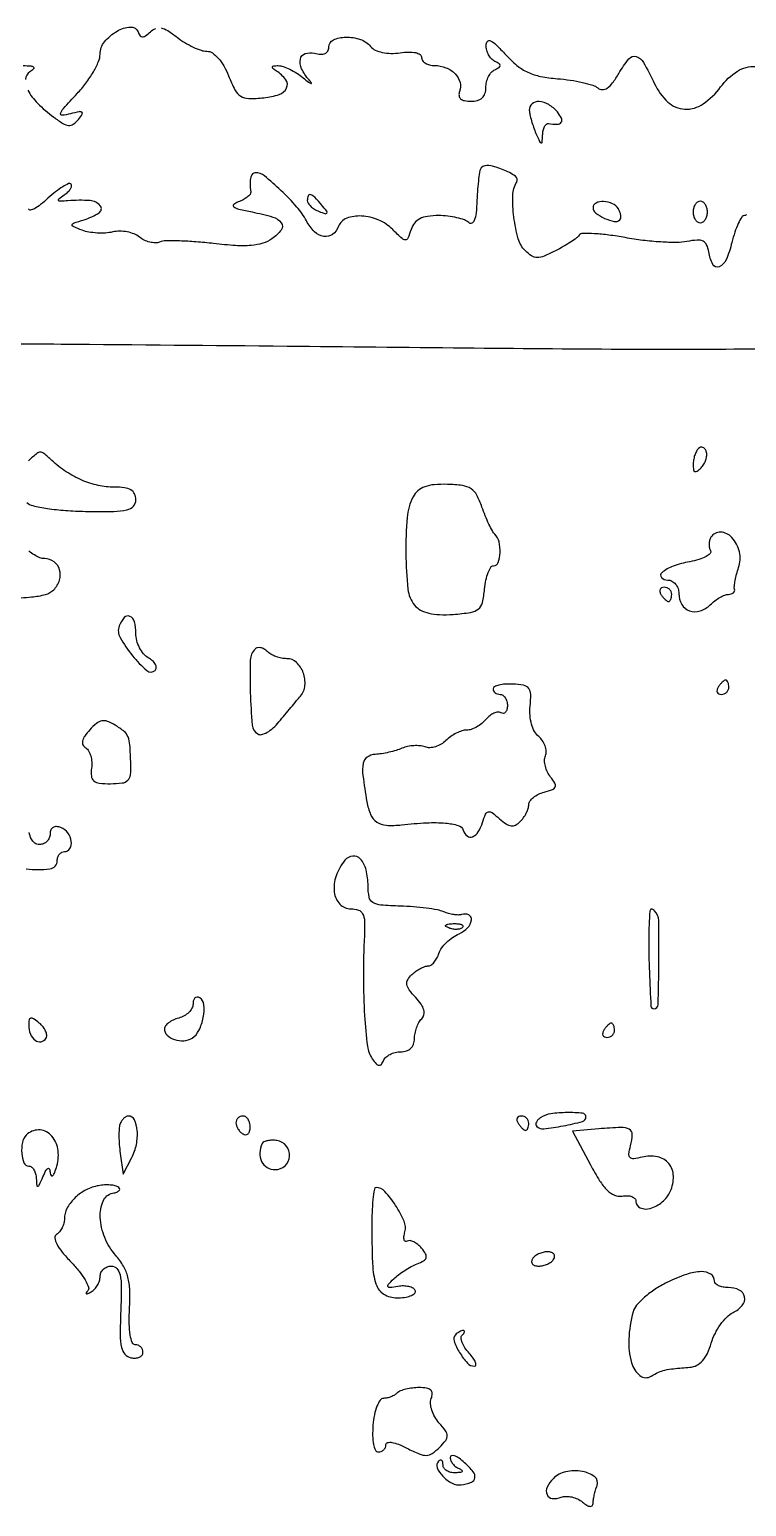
# Model space of a CAD drawing. Extents: x 0 to 5034, y 0 to 2560.
# Drawn here: x 2512.1 to 2612.5, y 971.4 to 1178 of the extents above; entities that cross this region are included whole.
import ezdxf

# ---------------------------------------------------------------- set-up
doc = ezdxf.new("R2010")
doc.units = 0

msp = doc.modelspace()

# ---------------------------------------------------------------- linework, layer by layer
for points in [[(2579, 1191.492596, -0.000156), (2543.375433, 1191.711053, -0.000113), (2503.66875, 1191.97593, -0.000114), (2465.940545, 1192.244748, -0.000249)], [(2483.599676, 1134.293386, -0.000181), (2516.534375, 1134.025937, -0.000183), (2548.192927, 1133.745827, -0.000374), (2573, 1133.498701, 0.001405), (2594.891254, 1133.325764, 0.003041), (2611.725898, 1133.342475, 0.000788), (2625.560332, 1133.462143, 0.145382), (2626.916526, 1133.880127, -0.088359), (2627.614527, 1134.1847, -0.048995), (2628.537831, 1134.312246, -0.046676), (2629.532295, 1134.258568, -0.054081), (2630.449362, 1134.019252, 0.086101), (2632.178123, 1133.684012, 0.000293), (2653.671861, 1133.271755, 0.001591), (2678.02499, 1132.896399, 0.000995), (2706.532836, 1132.604473, -0.000126), (2796.285172, 1131.84149, -0.000379), (2857.508991, 1131.259153, -0.000508), (2900.667789, 1130.772076, -0.002049), (2927, 1130.340205, 0.000412)], [(2511.874617, 1169.564003, 0.076405), (2513.232714, 1167.72918, 0.034897), (2515.496569, 1165.77809, 0.021318), (2516.792514, 1164.893511, 0.115924), (2517.592496, 1164.623525, 0.178016), (2518.248684, 1164.796451, 0.067115), (2518.958019, 1165.449416, 0.025782), (2519.503137, 1166.179778, 0.404306), (2519.45269, 1166.458899, 0.211318), (2519.069652, 1166.539362, 0.011581), (2517.845813, 1166.249428, -0.036695), (2516.673944, 1166.033251, -0.546343), (2516.457173, 1166.301423, -0.104238), (2516.855316, 1166.984088, -0.004308), (2518.784035, 1169.078103, 0.027502), (2520.01166, 1170.541649, 0.028854), (2521.050133, 1172.108604, 0.030107), (2521.780951, 1173.556677, 0.101591), (2521.995373, 1174.589485, -0.173185), (2522.612654, 1176.306165, -0.088543), (2524.377376, 1177.810824, -0.115178), (2526.242099, 1178.387752, -0.333831), (2527.308858, 1177.698425, 0.069175), (2527.590627, 1177.171228, 0.240545), (2527.92475, 1177.001627, 0.160217), (2528.363355, 1177.147046, 0.029331), (2529.027569, 1177.702569, -0.094091), (2529.785084, 1178.185486, -0.145208)], [(2530.553015, 1178.255955, -0.093322), (2531.477259, 1177.883585, -0.024358), (2532.787428, 1176.952569, 0.029241), (2533.861093, 1176.205276, 0.027711), (2535.033603, 1175.573567, 0.028826), (2536.132941, 1175.133031, 0.081051), (2536.948212, 1175, -0.151079), (2537.713367, 1174.763402, -0.062331), (2538.534364, 1174.03709, -0.051244), (2539.318834, 1172.937363, -0.035843), (2539.975531, 1171.562361, 0.025984), (2540.8703, 1169.589888, 0.134513), (2541.674666, 1168.718181, 0.137488), (2542.801705, 1168.388145, 0.027595), (2544.912178, 1168.480153, 0.056461), (2547.076413, 1168.944941, 0.2047), (2548.104621, 1169.861717, 0.278335), (2547.984368, 1171.012449, 0.089534), (2546.669821, 1172.225223, -0.027185), (2546.173321, 1172.580365, -0.313516), (2546.108838, 1172.798116, -0.29294), (2546.291571, 1172.946232, -0.025115), (2546.921259, 1172.984687, -0.085943), (2547.610123, 1172.873031, -0.03048), (2548.535654, 1172.489234, -0.029184), (2549.520972, 1171.934995, -0.030382), (2550.421259, 1171.276534, 0.007388), (2551.178075, 1170.667705, 0.079003), (2551.522182, 1170.477479, 0.731217), (2551.580823, 1170.553762, 0.028317), (2551.25, 1170.976534, -0.066286), (2550.198033, 1172.55372, -0.164994), (2550.022198, 1173.911271, -0.270666), (2550.698347, 1174.671545, -0.14373), (2552, 1174.710251, 0.047946), (2552.863891, 1174.570873, 0.120594), (2553.487449, 1174.681695, 0.169691), (2553.861786, 1175.031896, 0.121219), (2554, 1175.59362, -0.29454), (2554.640631, 1176.586784, -0.103348), (2556.375793, 1176.973108, -0.084302), (2558.424836, 1176.65273, -0.139588), (2559.858575, 1175.670407, 0.110257), (2560.511194, 1175.165531, 0.056811), (2561.494729, 1174.833784, 0.049584), (2562.689709, 1174.698501, 0.039864), (2563.981019, 1174.783906, -0.029437), (2565.214658, 1174.891344, -0.061711), (2566.171668, 1174.799909, -0.097961), (2566.781671, 1174.532011, -0.245162), (2567, 1174.113499, 0.158841), (2567.138413, 1173.688795, 0.096978), (2567.52875, 1173.32709, 0.078766), (2568.111644, 1173.082854, 0.059966), (2568.8, 1173, -0.093312), (2570.399494, 1172.698873, -0.107465), (2571.690804, 1171.84121, -0.125975), (2572.37643, 1170.643124, -0.16024), (2572.314866, 1169.378145, 0.114787), (2572.233174, 1168.789217, 0.192892), (2572.456907, 1168.350772, 0.133539), (2573.008134, 1168.082905, 0.046743), (2573.893011, 1168, 0.064479), (2574.816903, 1168.119641, 0.120725), (2575.475175, 1168.477418, 0.129271), (2575.865489, 1169.078989, 0.079777), (2576, 1169.916667, -0.05969), (2576.093016, 1170.693042, -0.056352), (2576.367188, 1171.441667, -0.060661), (2576.771545, 1172.052403, -0.107454), (2577.25, 1172.416667, 0.029131), (2577.85747, 1172.744495, 0.260055), (2578, 1173, 0.260055), (2577.85747, 1173.255505, 0.029131), (2577.25, 1173.583333, -0.09626), (2576.773026, 1173.930048, -0.062244), (2576.37188, 1174.484896, -0.059496), (2576.103026, 1175.152573, -0.068491), (2576.015973, 1175.833333, -0.172727), (2576.2146, 1176.374678, -0.344903), (2576.634531, 1176.465414, -0.083107), (2577.416329, 1175.910478, -0.012158), (2578.765973, 1174.5, 0.037337), (2580.334332, 1173.017954, 0.062518), (2581.871557, 1172.059331, 0.059241), (2583.656703, 1171.478865, 0.030079), (2586, 1171.158445, -0.017531), (2587.808103, 1170.957258, -0.019971), (2589.519911, 1170.635479, -0.019571), (2590.938791, 1170.2506, -0.096644), (2591.663527, 1169.857766, 0.175669), (2592.296303, 1169.632784, 0.151343), (2592.972426, 1169.846824, 0.082123), (2593.72506, 1170.577906, 0.025626), (2594.597011, 1171.894939, -0.036336), (2596.006209, 1173.927585, -0.301795), (2597.023643, 1174.248732, -0.197044), (2598.042319, 1173.442408, -0.017268), (2599.587181, 1170.457522, 0.09519), (2601.475308, 1167.883474, 0.176479), (2603.8329, 1166.890154, 0.165472), (2606.391029, 1167.621811, 0.082086), (2608.841879, 1170, -0.091192), (2611.200231, 1172.207081, -0.159825), (2613.762615, 1172.870722, -0.218258)], [(2511.25, 1172.984687, -0.015732), (2512.299163, 1172.944519, -0.174768), (2512.676577, 1172.777888, -0.429995), (2512.675754, 1172.520798, -0.047662), (2512.15783, 1172.118706, 0.243988), (2511.542703, 1171.06225, 0.134125)], [(2612.491378, 1152.140641, -0.213094), (2612.176365, 1152, 0.260497), (2611.803652, 1151.791683, 0.028717), (2611.322554, 1150.898438, 0.029206), (2610.841099, 1149.686817, 0.019416), (2610.426365, 1148.25, -0.038673), (2609.622286, 1145.819461, -0.19887), (2608.635731, 1144.840799, -0.390965), (2607.751191, 1145.170336, -0.078386), (2607.185418, 1146.922473, 0.067412), (2606.892754, 1147.901406, 0.177299), (2606.387361, 1148.416311, 0.130641), (2605.553038, 1148.571547, 0.030395), (2604.128523, 1148.375705, -0.050162), (2602.685246, 1148.235039, -0.014836), (2600.463534, 1148.307834, -0.014729), (2597.956497, 1148.538824, -0.015367), (2595.502873, 1148.914836, 0.01315), (2593.207947, 1149.276947, 0.019574), (2591.183334, 1149.461812, 0.015173), (2589.546877, 1149.497115, 0.234842), (2589.059768, 1149.249621, -0.075101), (2588.680852, 1148.873647, -0.01299), (2587.84795, 1148.296953, -0.013873), (2586.825671, 1147.667542, -0.012018), (2585.720488, 1147.063632, -0.019762), (2584.132018, 1146.322497, -0.09968), (2583.17691, 1146.130552, -0.142064), (2582.396071, 1146.357302, -0.055917), (2581.514489, 1147.065226, -0.12797), (2580.52127, 1148.768388, -0.037033), (2579.913528, 1151.77637, -0.036861), (2579.755589, 1154.832101, -0.133669), (2580.302986, 1156.681225, 0.400521), (2580.127624, 1157.510741, 0.055147), (2578.416808, 1158.424078, 0.049437), (2576.414202, 1159.002956, 0.246837), (2575.333739, 1158.667072, 0.15575), (2575.156684, 1158.323957, 0.009292), (2574.981763, 1157.156947, 0.013245), (2574.833751, 1155.734859, 0.009341), (2574.739724, 1154.130418, -0.015906), (2574.613343, 1152.369966, -0.062662), (2574.367408, 1151.313109, -0.201575), (2574.012904, 1150.933806, -0.311189), (2573.587986, 1151.012014, 0.108161), (2572.993223, 1151.393166, 0.031131), (2571.940641, 1151.709779, 0.02975), (2570.677359, 1151.927234, 0.027753), (2569.367388, 1152, 0.03466), (2567.827322, 1151.893116, 0.082659), (2566.736439, 1151.551446, 0.107932), (2565.993477, 1150.946326, 0.091487), (2565.516235, 1150.051152, -0.019813), (2565.077629, 1148.838116, -0.30502), (2564.727042, 1148.602305, -0.190308), (2564.253061, 1148.789488, -0.008291), (2562.948848, 1150.051152, 0.095995), (2560.987101, 1151.376029, 0.086087), (2558.594955, 1151.938253, 0.103325), (2556.50655, 1151.629391, 0.216187), (2555.361626, 1150.5, -0.141223), (2554.509909, 1149.37261, -0.205041), (2553.314299, 1149.08163, -0.153245), (2552.000621, 1149.748716, -0.077533), (2550.878068, 1151.25, 0.057591), (2549.535226, 1153.202985, 0.023835), (2547.311604, 1155.518937, 0.018705), (2544.992202, 1157.555946, 0.172077), (2543.75, 1157.998779, 0.201741), (2543.335688, 1157.825313, 0.133706), (2543.080371, 1157.369205, 0.067805), (2542.991437, 1156.557112, 0.019349), (2543.074, 1155.289043, -0.200731), (2542.977827, 1154.969662, -0.053608), (2542.590462, 1154.590268, -0.045539), (2542.016905, 1154.21705, -0.033533), (2541.324, 1153.908599, 0.084628), (2540.699374, 1153.550439, 0.49093), (2540.70959, 1153.225374, 0.099249), (2541.414723, 1152.903011, 0.009622), (2543.261045, 1152.506193, -0.023251), (2546.175158, 1151.796296, -0.163133), (2547.357847, 1150.971694, -0.336158), (2547.347918, 1149.984958, -0.075428), (2546.050562, 1148.747968, -0.0807), (2544.767825, 1148.128396, -0.052151), (2543.143082, 1147.824842, -0.036294), (2540.961601, 1147.807522, -0.013188), (2537.879095, 1148.088783, 0.009979), (2535.410004, 1148.330064, 0.012456), (2533.109506, 1148.451051, 0.010736), (2531.189206, 1148.462881, 0.088), (2530.332528, 1148.297361, -0.096956), (2529.704514, 1148.187553, -0.055782), (2528.940373, 1148.288741, -0.052786), (2528.164993, 1148.570528, -0.059739), (2527.500251, 1148.999792, 0.079777), (2526.770568, 1149.430769, 0.046872), (2525.794289, 1149.71215, 0.045461), (2524.737802, 1149.813967, 0.057483), (2523.762986, 1149.706674, -0.042189), (2522.750518, 1149.563856, -0.028041), (2521.577252, 1149.56416, -0.028241), (2520.429933, 1149.694121, -0.048184), (2519.5, 1149.947043, -0.008225), (2518.217036, 1150.456945, -0.349309), (2518.083924, 1150.698345, -0.274178), (2518.283207, 1150.93332, -0.006094), (2519.75, 1151.419423, 0.063826), (2521.865319, 1152.403173, 0.456134), (2522.015783, 1153.384626, 0.204209), (2520.588862, 1154.098989, 0.035279), (2517.5, 1154.070404, -0.010013), (2516.421612, 1154.005886, -0.266929), (2516.175819, 1154.134462, -0.389721), (2516.215851, 1154.359443, -0.014734), (2516.97104, 1154.900877, 0.03907), (2517.496897, 1155.318043, 0.064961), (2517.857448, 1155.752844, 0.094725), (2518.00779, 1156.136262, 0.247421), (2517.922884, 1156.410449, 0.313751), (2517.570175, 1156.473667, 0.030469), (2516.762535, 1156.041202, 0.030056), (2515.774946, 1155.347083, 0.018738), (2514.701844, 1154.424353, -0.019539), (2513.663789, 1153.534646, -0.043207), (2512.793667, 1152.960629, -0.087484), (2512.220653, 1152.769289, -0.458182), (2512, 1152.959531, 0.221633)], [(2511.737231, 1111.862769, 0.142483), (2512.55758, 1111.412116, 0.017004), (2514.615193, 1111.026473, 0.019176), (2517.149605, 1110.739064, 0.014653), (2519.937585, 1110.612769, 0.007022), (2523.910678, 1110.605141, 0.053968), (2525.757785, 1110.827782, 0.152286), (2526.65308, 1111.352395, 0.186807), (2527.000354, 1112.25, 0.110277), (2526.819408, 1113.059667, 0.152465), (2526.31952, 1113.604794, 0.100379), (2525.417144, 1113.909827, 0.031482), (2523.986431, 1114, -0.054446), (2521.731128, 1114.246314, -0.046666), (2519.456119, 1114.977154, -0.044522), (2517.254417, 1116.160252, -0.040315), (2515.21724, 1117.75, 0.011818), (2514.108365, 1118.721787, 0.179815), (2513.634939, 1118.889332, 0.169096), (2513.153803, 1118.713319, 0.010175), (2511.964286, 1117.698982, -0.076353)], [(2509.474976, 1098.503811, 0.026792), (2512.415774, 1098.631048, 0.042176), (2514.363155, 1098.987655, 0.130732), (2515.509281, 1099.652138, 0.123197), (2516.309498, 1100.986377, 0.145082), (2516.319667, 1102.454497, 0.163578), (2515.547096, 1103.570515, 0.161637), (2514.253254, 1104, -0.092136), (2513.57333, 1104.126363, -0.047313), (2512.794844, 1104.514062, -0.044828), (2512.043861, 1105.080486, -0.050949)], [(2511.658478, 1060.590907, 0.060658), (2514.968064, 1060.585719, 0.379703), (2516.00044, 1061.75, -0.078513), (2516.075714, 1062.227503, -0.090614), (2516.293879, 1062.632812, -0.10082), (2516.618654, 1062.903773, -0.124221), (2517, 1063, 0.26283), (2517.762682, 1063.430662, 0.17433), (2517.964872, 1064.440871, 0.12377), (2517.472956, 1065.6243, 0.141983), (2516.5, 1066.361626, 0.075244), (2515.885039, 1066.496694, 0.151899), (2515.407358, 1066.382077, 0.166113), (2515.106211, 1066.027855, 0.094119), (2515, 1065.468615, -0.10122), (2514.885371, 1064.908181, -0.098432), (2514.559375, 1064.431406, -0.097416), (2514.072505, 1064.112001, -0.096899), (2513.5, 1064, -0.1519), (2512.851453, 1064.201682, -0.126424), (2512.375354, 1064.748588, -0.082614), (2512.089102, 1065.674206, -0.033781)]]:
    msp.add_lwpolyline(points, format="xyb")
for points in [[(2582.070285, 1166.75, 0.040686), (2582.155666, 1166.132955, 0.014951), (2582.372382, 1165.279687, 0.014706), (2582.66582, 1164.357393, 0.017105), (2583, 1163.5, 0.005675), (2583.510599, 1162.347994, 0.223503), (2583.717909, 1162.172505, 0.467319), (2583.868926, 1162.278423, 0.011173), (2583.929715, 1163.25, -0.041378), (2584.0114, 1163.911568, -0.065165), (2584.199666, 1164.451151, -0.090813), (2584.458353, 1164.79358, -0.228689), (2584.75, 1164.881579, 0.039276), (2585.974339, 1164.785775, 0.232224), (2586.534925, 1165.061273, 0.290849), (2586.585608, 1165.613182, 0.054609), (2586, 1166.5, 0.085448), (2584.789431, 1167.535456, 0.11895), (2583.432514, 1167.955675, 0.193693), (2582.449399, 1167.630847, 0.235516)], [(2551, 1154.106989, 0.148172), (2551.117443, 1153.719384, 0.058677), (2551.482174, 1153.291272, 0.05126), (2552.013435, 1152.891147, 0.0442), (2552.641444, 1152.584097, 0.012731), (2553.541716, 1152.264678, 0.389672), (2553.741192, 1152.355597, 0.27071), (2553.707299, 1152.617386, 0.008807), (2553.018999, 1153.477108, 0.017238), (2552.053128, 1154.562498, 0.127361), (2551.469452, 1154.925, 0.389178), (2551.129499, 1154.765008, 0.097466)], [(2591, 1153.106989, 0.234486), (2591.373796, 1152.353761, 0.056021), (2592.610078, 1151.616772, 0.056284), (2593.968612, 1151.176801, 0.251656), (2594.743264, 1151.40993, 0.16174), (2594.870085, 1151.66291, 0.069086), (2594.872399, 1152.045985, 0.058192), (2594.759483, 1152.491611, 0.047325), (2594.541119, 1152.933469, 0.146706), (2593.714386, 1153.667228, 0.096698), (2592.471381, 1153.97373, 0.123975), (2591.413431, 1153.761774, 0.289281)], [(2605, 1152.5, 0.064853), (2605.074694, 1151.926543, 0.082425), (2605.29375, 1151.440625, 0.098894), (2605.618646, 1151.115568, 0.148195), (2606, 1151, 0.148195), (2606.381354, 1151.115568, 0.098894), (2606.70625, 1151.440625, 0.082425), (2606.925306, 1151.926543, 0.064853), (2607, 1152.5, 0.064853), (2606.925306, 1153.073457, 0.082425), (2606.70625, 1153.559375, 0.098894), (2606.381354, 1153.884432, 0.148195), (2606, 1154, 0.148195), (2605.618646, 1153.884432, 0.098894), (2605.29375, 1153.559375, 0.082425), (2605.074694, 1153.073457, 0.064853)], [(2605.729167, 1119.395833, 0.080892), (2605.449316, 1119.007105, 0.037708), (2605.214193, 1118.430443, 0.036082), (2605.053775, 1117.773895, 0.041901), (2605, 1117.133333, 0.036751), (2605.050901, 1116.441764, 0.271978), (2605.25, 1116.194569, 0.258294), (2605.572437, 1116.24129, 0.034004), (2606.1125, 1116.7125, 0.062578), (2606.509426, 1117.223506, 0.055968), (2606.785599, 1117.836016, 0.059262), (2606.906408, 1118.452911, 0.099514), (2606.841667, 1118.975, 0.080367), (2606.640381, 1119.359622, 0.142612), (2606.356745, 1119.572995, 0.167901), (2606.036958, 1119.582253, 0.120996)], [(2565.807451, 1112.641561, 0.102615), (2564.959952, 1109.765704, 0.024053), (2564.788503, 1104.720726, 0.021847), (2565.077654, 1099.72486, 0.148892), (2566.021726, 1097.473822, 0.097022), (2566.853772, 1096.794578, 0.064912), (2568.006728, 1096.358556, 0.050385), (2569.511456, 1096.159954, 0.025932), (2571.413532, 1096.200493, 0.018734), (2573.852904, 1096.471457, 0.133471), (2574.931385, 1096.944645, 0.166848), (2575.499936, 1097.848864, 0.033648), (2575.813358, 1099.75, -0.026942), (2576.001523, 1100.995078, -0.040851), (2576.309806, 1102.045312, -0.048187), (2576.681242, 1102.788506, -0.258279), (2577.063358, 1103, 0.315779), (2577.7094, 1103.453204, 0.076392), (2577.976585, 1104.807166, 0.067167), (2577.833592, 1106.36066, 0.14277), (2577.25, 1107.405103, -0.073797), (2576.89593, 1107.874902, -0.014131), (2576.410661, 1108.829616, -0.014781), (2575.904472, 1109.986542, -0.013132), (2575.445868, 1111.217558, 0.039011), (2574.722434, 1112.889656, 0.126753), (2573.915732, 1113.77585, 0.111736), (2572.719339, 1114.222915, 0.026909), (2570.596538, 1114.395788, 0.027878), (2568.765054, 1114.343964, 0.066872), (2567.441642, 1114.051392, 0.089986), (2566.490466, 1113.493306, 0.092665)], [(2607.5, 1107, 0.071542), (2607.304601, 1106.551327, 0.05808), (2607.225154, 1106.03221, 0.059634), (2607.267552, 1105.524367, 0.088015), (2607.432233, 1105.109649, -0.347241), (2607.387405, 1104.721066, -0.075274), (2606.805609, 1104.290377, -0.049014), (2605.812636, 1103.883333, -0.026415), (2604.526329, 1103.570917, 0.039396), (2602.196708, 1102.940707, 0.088165), (2600.609722, 1102.034536, 0.432544), (2600.570375, 1101.375252, 0.206336), (2601.440983, 1101, -0.119703), (2602.038087, 1100.854971, -0.101675), (2602.544109, 1100.446442, -0.092471), (2602.882772, 1099.83314, -0.080199), (2603, 1099.106989, 0.134876), (2603.41342, 1097.602273, 0.174973), (2604.510293, 1096.700499, 0.164774), (2605.985319, 1096.678312, 0.119014), (2607.399633, 1097.54249, -0.03304), (2608.036421, 1098.100256, -0.032625), (2608.743731, 1098.571856, -0.034429), (2609.416414, 1098.900128, -0.096592), (2609.928571, 1099, 0.070627), (2610.323364, 1099.056045, 0.107296), (2610.627069, 1099.220313, 0.134431), (2610.792111, 1099.464714, 0.147291), (2610.801875, 1099.75, -0.093356), (2610.771063, 1100.176644, -0.018244), (2610.887104, 1100.941526, -0.01879), (2611.091356, 1101.835484, -0.01643), (2611.370236, 1102.753067, 0.141493), (2611.472921, 1104.945844, 0.126848), (2610.405712, 1106.962775, 0.197418), (2608.841654, 1107.702831, 0.273893)], [(2600.5, 1099, 0.029505), (2600.768994, 1098.617226, 0.035638), (2601.066025, 1098.29375, 0.038439), (2601.34829, 1098.065539, 0.151918), (2601.559017, 1098, 0.210953), (2601.727648, 1098.07446, 0.081139), (2601.870461, 1098.29375, 0.061769), (2601.967655, 1098.617151, 0.042167), (2602, 1099, 0.105053), (2601.918938, 1099.381556, 0.099167), (2601.688914, 1099.70625, 0.09642), (2601.345238, 1099.923877, 0.093332), (2600.940983, 1100, 0.108972), (2600.586039, 1099.921712, 0.182303), (2600.3746, 1099.70625, 0.161196), (2600.343488, 1099.3821, 0.082592)], [(2524.669945, 1094.582273, 0.223969), (2524.790602, 1092.96042, 0.041443), (2526.521348, 1090.41841, 0.043637), (2528.539951, 1088.327567, 0.39396), (2529.701358, 1088.368024, 0.197042), (2529.858487, 1088.743538, 0.127486), (2529.742017, 1089.206613, 0.088033), (2529.351234, 1089.694211, 0.052387), (2528.74167, 1090.124693, -0.0916), (2528.07506, 1090.678121, -0.056253), (2527.511615, 1091.532844, -0.053929), (2527.129386, 1092.540116, -0.063819), (2527, 1093.54969, 0.061514), (2526.800933, 1095.161621, 0.230954), (2526.162776, 1095.919733, 0.327873), (2525.373124, 1095.746045, 0.088788)], [(2543.683333, 1091.35, 0.191332), (2543.018838, 1089.809781, 0.01508), (2543.023148, 1085.264317, 0.013814), (2543.291245, 1080.704795, 0.23701), (2544.053072, 1079.4672, 0.20421), (2544.594876, 1079.38493, 0.06603), (2545.363269, 1079.695457, 0.053268), (2546.219, 1080.309428, 0.038298), (2547.034535, 1081.158183, -0.000686), (2547.851934, 1082.148054, -0.000591), (2548.713368, 1083.185842, -0.000595), (2549.496893, 1084.125224, -0.001727), (2550.04176, 1084.772342, 0.153359), (2550.666764, 1086.255022, 0.111645), (2550.437267, 1088.041224, 0.119194), (2549.485647, 1089.470451, 0.18872), (2548.132612, 1090, -0.05052), (2547.394656, 1090.074755, -0.03809), (2546.610309, 1090.298646, -0.038985), (2545.898309, 1090.627021, -0.068943), (2545.383333, 1091.016667, 0.06541), (2544.943607, 1091.354266, 0.082816), (2544.464583, 1091.533958, 0.099064), (2544.022262, 1091.532251, 0.14706)], [(2577, 1085.783022, 0.126873), (2577.077013, 1085.484403, 0.100763), (2577.29375, 1085.230013, 0.089701), (2577.617961, 1085.059002, 0.076764), (2578, 1085, -0.153634), (2578.381379, 1084.879982, -0.097988), (2578.70625, 1084.542039, -0.080552), (2578.925455, 1084.037096, -0.062283), (2579, 1083.440983, -0.057307), (2578.935851, 1082.88313, -0.123371), (2578.739534, 1082.500904, -0.190638), (2578.449263, 1082.351971, -0.164171), (2578.113307, 1082.429973, 0.165938), (2577.682148, 1082.528516, 0.078442), (2577.124078, 1082.379611, 0.064546), (2576.529284, 1082.018024, 0.050777), (2575.990862, 1081.48899, -0.050787), (2575.410985, 1080.919243, -0.042205), (2574.692474, 1080.437391, -0.043983), (2573.950772, 1080.107528, -0.082829), (2573.306127, 1080, 0.078296), (2572.646235, 1079.896029, 0.038087), (2571.854638, 1079.571856, 0.036578), (2571.06424, 1079.100275, 0.043611), (2570.399633, 1078.54249, -0.06388), (2569.732709, 1078.027221, -0.05863), (2568.938142, 1077.678945, -0.062476), (2568.141665, 1077.541252, -0.103569), (2567.471061, 1077.649478, 0.067972), (2566.780761, 1077.811598, 0.038186), (2565.918062, 1077.827648, 0.03732), (2565.028, 1077.709167, 0.049608), (2564.25, 1077.463312, -0.028625), (2563.435362, 1077.16781, -0.01652), (2562.426562, 1076.901922, -0.016472), (2561.392996, 1076.701291, -0.026425), (2560.5, 1076.606323, 0.137176), (2559.376691, 1076.226873, 0.20228), (2558.819603, 1075.363847, 0.076259), (2558.782169, 1073.647922, 0.009698), (2559.335426, 1069.982419, 0.056998), (2559.860453, 1068.177489, 0.147579), (2560.714318, 1067.1429, 0.13291), (2562.062349, 1066.690944, 0.042585), (2564.192392, 1066.746115, -0.014613), (2567.717757, 1067.035101, -0.034936), (2570.341004, 1066.989771, -0.047371), (2572.131172, 1066.660694, -0.247361), (2572.833333, 1065.991379, 0.142546), (2573.385938, 1065.196568, 0.272029), (2574.12997, 1065.084979, 0.160683), (2574.917386, 1065.749526, 0.061037), (2575.523178, 1067.073027, -0.023699), (2575.960385, 1068.253428, -0.243714), (2576.348771, 1068.574355, -0.220885), (2576.86148, 1068.458455, -0.019617), (2577.904219, 1067.586681, 0.034635), (2578.814061, 1066.871287, 0.117932), (2579.514199, 1066.605916, 0.154748), (2580.145809, 1066.720552, 0.074837), (2580.813654, 1067.213654, 0.043742), (2581.267667, 1067.754904, 0.036614), (2581.651511, 1068.399125, 0.038113), (2581.915344, 1069.04471, 0.078101), (2582, 1069.583369, -0.156036), (2582.158184, 1070.077913, -0.068081), (2582.635808, 1070.58539, -0.057922), (2583.336417, 1071.028578, -0.048171), (2584.164451, 1071.332754, 0.027162), (2585.297557, 1071.695829, 0.204522), (2585.693587, 1072.078218, 0.240278), (2585.656788, 1072.58718, 0.037251), (2585.052576, 1073.43665, -0.06064), (2584.605454, 1074.131783, -0.053041), (2584.313447, 1074.945667, -0.055888), (2584.210861, 1075.750156, -0.095686), (2584.328683, 1076.414152, 0.106975), (2584.428047, 1077.057368, 0.069863), (2584.278781, 1077.796102, 0.065446), (2583.914418, 1078.514151, 0.069559), (2583.383043, 1079.097066, -0.095917), (2582.802964, 1079.804471, -0.055439), (2582.388461, 1080.827934, -0.049982), (2582.174367, 1082.044745, -0.044206), (2582.192484, 1083.332162, 0.027559), (2582.272561, 1085.023043, 0.165879), (2581.986202, 1085.841551, 0.182622), (2581.276521, 1086.27104, 0.034757), (2579.75, 1086.445005, 0.026906), (2578.696161, 1086.434663, 0.043181), (2577.807813, 1086.300476, 0.05407), (2577.183855, 1086.076763, 0.287149)], [(2608.5, 1086, 0.082592), (2608.343488, 1085.6179, 0.161196), (2608.3746, 1085.29375, 0.182303), (2608.586039, 1085.078288, 0.108972), (2608.940983, 1085, 0.093332), (2609.345238, 1085.076123, 0.09642), (2609.688914, 1085.29375, 0.099167), (2609.918938, 1085.618444, 0.105053), (2610, 1086, 0.042167), (2609.967655, 1086.382849, 0.061769), (2609.870461, 1086.70625, 0.081139), (2609.727648, 1086.92554, 0.210953), (2609.559017, 1087, 0.151918), (2609.34829, 1086.934461, 0.038439), (2609.066025, 1086.70625, 0.035638), (2608.768994, 1086.382774, 0.029505)], [(2520.538779, 1080.042851, 0.031851), (2519.842311, 1079.167145, 0.098322), (2519.540773, 1078.477496, 0.165892), (2519.601928, 1077.936765, 0.144956), (2519.982707, 1077.510688, -0.126044), (2520.387534, 1077.090227, -0.059331), (2520.681265, 1076.389967, -0.053309), (2520.82917, 1075.539195, -0.050681), (2520.79785, 1074.66141, 0.058363), (2520.77499, 1073.53808, 0.200566), (2521.112536, 1072.908477, 0.145274), (2521.887788, 1072.585938, 0.026817), (2523.45, 1072.504457, 0.030177), (2525.081615, 1072.605496, 0.162755), (2525.872826, 1072.982693, 0.175416), (2526.245351, 1073.742297, 0.036281), (2526.3, 1075.254457, 0.007813), (2526.158988, 1077.962116, 0.079034), (2525.907592, 1079.058507, 0.126675), (2525.355288, 1079.807878, 0.03136), (2524.103922, 1080.703027, 0.047546), (2523.052118, 1081.228375, 0.138706), (2522.251657, 1081.302672, 0.126858), (2521.487095, 1080.946954, 0.036865)], [(2556.252641, 1061.792382, 0.088368), (2555.024755, 1059.606736, 0.114566), (2554.779016, 1057.328313, 0.158691), (2555.554175, 1055.662165, 0.208073), (2557.076469, 1055, -0.079496), (2558.152069, 1054.827901, -0.198511), (2558.744599, 1054.319384, -0.111513), (2559.000936, 1053.304991, -0.017904), (2558.979577, 1051.25, 0.01163), (2558.844383, 1045.357017, 0.016013), (2559.015652, 1040.063706, 0.013929), (2559.413825, 1035.758447, 0.124505), (2560.091444, 1034, 0.02856), (2560.63811, 1033.313735, 0.172412), (2561.031686, 1033.098943, 0.274217), (2561.35979, 1033.228916, 0.068328), (2561.659464, 1033.75, -0.113639), (2561.995035, 1034.228323, -0.064235), (2562.580697, 1034.632812, -0.058988), (2563.312642, 1034.906893, -0.060186), (2564.083333, 1035, 0.078253), (2564.873165, 1035.124375, 0.110861), (2565.483796, 1035.484783, 0.11529), (2565.866102, 1036.059224, 0.089651), (2566, 1036.8, -0.048388), (2566.074009, 1037.562951, -0.037703), (2566.295371, 1038.366621, -0.038805), (2566.620039, 1039.090304, -0.07165), (2567.005517, 1039.605517, 0.141555), (2567.319492, 1040.17461, 0.124953), (2567.302033, 1040.853713, 0.084145), (2566.921797, 1041.656767, 0.034993), (2566.164903, 1042.592623, -0.02579), (2565.252868, 1043.678829, -0.119839), (2564.930126, 1044.424764, -0.17663), (2565.048503, 1045.075862, -0.072611), (2565.61718, 1045.787106, -0.033457), (2566.18595, 1046.25127, -0.031874), (2566.820533, 1046.643712, -0.033488), (2567.425953, 1046.916388, -0.089293), (2567.890406, 1047, 0.150581), (2568.304428, 1047.12758, 0.064105), (2568.742863, 1047.51669, 0.055317), (2569.137728, 1048.086039, 0.047166), (2569.423492, 1048.758945, -0.080448), (2569.800318, 1049.504687, -0.042293), (2570.481385, 1050.292322, -0.040667), (2571.335193, 1050.999884, -0.049367), (2572.24088, 1051.508945, 0.098749), (2573.434682, 1052.343794, 0.159001), (2573.967878, 1053.452386, 0.32793), (2573.589525, 1054.143614, 0.191794), (2572.600797, 1054.200266, -0.086174), (2572.144864, 1054.131439, -0.031891), (2571.495501, 1054.18733, -0.030461), (2570.779706, 1054.340288, -0.032127), (2570.100797, 1054.577133, 0.054531), (2569.20005, 1054.846847, 0.01291), (2567.648359, 1055.091153, 0.013135), (2565.840206, 1055.280018, 0.012613), (2564, 1055.376867, -0.013001), (2561.286202, 1055.521802, -0.120583), (2560.178988, 1055.88794, -0.205857), (2559.654901, 1056.645218, -0.049876), (2559.5, 1058.194207, 0.058615), (2559.236591, 1060.433435, 0.125656), (2558.432463, 1061.962333, 0.238362), (2557.35142, 1062.379902, 0.198363)], [(2598.944444, 1054.666667, 0.020294), (2598.782971, 1050.874776, 0.010651), (2598.874205, 1046.154661, 0.003208), (2599.098988, 1041.380126, 0.39864), (2599.5, 1041, 0.406096), (2600.101295, 1041.584811, 0.004924), (2600.208105, 1047.536152, 0.006535), (2600.179013, 1053.385426, 0.194227), (2599.611111, 1054.722222, 0.060589), (2599.372735, 1054.908902, 0.157913), (2599.163194, 1054.957986, 0.229655), (2599.015079, 1054.870281, 0.126049)], [(2572.729167, 1052.395833, -0.126455), (2572.402231, 1052.202593, -0.060344), (2571.916927, 1052.123424, -0.05415), (2571.359369, 1052.160852, -0.051402), (2570.8125, 1052.316886, -0.054073), (2570.395823, 1052.538436, -0.470617), (2570.37858, 1052.720685, -0.168741), (2570.670344, 1052.862007, -0.018894), (2571.416667, 1052.921053, -0.028489), (2572.112848, 1052.910055, -0.077125), (2572.592839, 1052.799335, -0.208169), (2572.77538, 1052.614691, -0.296942)], [(2535, 1041.675648, -0.124701), (2534.850404, 1041.085158, -0.074608), (2534.4125, 1040.503329, -0.066933), (2533.764621, 1040.017921, -0.063475), (2533, 1039.710251, 0.043453), (2532.234698, 1039.43727, 0.054328), (2531.5875, 1039.051051, 0.06442), (2531.144069, 1038.616538, 0.168285), (2531, 1038.200608, 0.205126), (2531.373748, 1037.327923, 0.11059), (2532.394127, 1036.714566, 0.09675), (2533.705139, 1036.54577, 0.122792), (2534.86411, 1036.916015, 0.142857), (2535.833144, 1037.991392, 0.065293), (2536.431695, 1039.802217, 0.068435), (2536.524734, 1041.583692, 0.237507), (2535.938533, 1042.537989, 0.136443), (2535.58213, 1042.641386, 0.190833), (2535.275694, 1042.523945, 0.140659), (2535.068885, 1042.185262, 0.06728)], [(2512, 1038.681462, 0.097687), (2512.239229, 1037.46868, 0.13552), (2512.914106, 1036.597155, 0.207611), (2513.73197, 1036.402999, 0.213376), (2514.419891, 1036.870381, 0.16352), (2514.522056, 1037.307895, 0.079103), (2514.37665, 1037.871131, 0.065296), (2514.01722, 1038.469488, 0.05173), (2513.48899, 1039.009138, 0.020503), (2512.689439, 1039.619137, 0.209835), (2512.290494, 1039.698784, 0.309419), (2512.059463, 1039.452786, 0.038489)], [(2592.5, 1038, 0.082592), (2592.343488, 1037.6179, 0.161196), (2592.3746, 1037.29375, 0.182303), (2592.586039, 1037.078288, 0.108972), (2592.940983, 1037, 0.093332), (2593.345238, 1037.076123, 0.09642), (2593.688914, 1037.29375, 0.099167), (2593.918938, 1037.618444, 0.105053), (2594, 1038, 0.042167), (2593.967655, 1038.382849, 0.061769), (2593.870461, 1038.70625, 0.081139), (2593.727648, 1038.92554, 0.210953), (2593.559017, 1039, 0.151918), (2593.34829, 1038.934461, 0.038439), (2593.066025, 1038.70625, 0.035638), (2592.768994, 1038.382774, 0.029505)], [(2524.780006, 1024.840019, 0.065814), (2524.657787, 1024.205585, 0.017193), (2524.632329, 1023.166368, 0.017166), (2524.685264, 1021.970043, 0.016797), (2524.820245, 1020.771392), (2525.247143, 1017.862745), (2526.43623, 1020.181372, 0.069626), (2527.079072, 1022.028926, 0.069193), (2527.192017, 1023.985997, 0.09032), (2526.794833, 1025.475032, 0.290256), (2525.966702, 1026, 0.126124), (2525.63201, 1025.91421, 0.068148), (2525.288096, 1025.659256, 0.060995), (2524.98744, 1025.283592, 0.057903)], [(2541, 1025.059017, 0.089642), (2541.073302, 1024.653442, 0.053229), (2541.29375, 1024.2129, 0.051032), (2541.617485, 1023.806203, 0.06081), (2542, 1023.5, 0.139169), (2542.379648, 1023.392057, 0.191142), (2542.70625, 1023.521475, 0.138808), (2542.926733, 1023.889346, 0.066118), (2543, 1024.440983, 0.062283), (2542.925455, 1025.037096, 0.080552), (2542.70625, 1025.542039, 0.097988), (2542.381379, 1025.879982, 0.153634), (2542, 1026, 0.092995), (2541.618268, 1025.928382, 0.096318), (2541.29375, 1025.723586, 0.099231), (2541.076556, 1025.418051, 0.105429)], [(2580.5, 1025, 0.029505), (2580.768994, 1024.617226, 0.035638), (2581.066025, 1024.29375, 0.038439), (2581.34829, 1024.065539, 0.151918), (2581.559017, 1024, 0.210953), (2581.727648, 1024.07446, 0.081139), (2581.870461, 1024.29375, 0.061769), (2581.967655, 1024.617151, 0.042167), (2582, 1025, 0.105053), (2581.918938, 1025.381556, 0.099167), (2581.688914, 1025.70625, 0.09642), (2581.345238, 1025.923877, 0.093332), (2580.940983, 1026, 0.108972), (2580.586039, 1025.921712, 0.182303), (2580.3746, 1025.70625, 0.161196), (2580.343488, 1025.3821, 0.082592)], [(2583.683469, 1025.804373, 0.057638), (2583.294172, 1025.496759, 0.091502), (2583.053437, 1025.148199, 0.125292), (2582.99557, 1024.816357, 0.179068), (2583.119238, 1024.547429, 0.22904), (2584.09296, 1024.208363, 0.018845), (2586.82493, 1024.629403, 0.017189), (2589.515442, 1025.245114, 0.340139), (2590, 1025.875, 0.386875), (2589.528786, 1026.39285, 0.026359), (2587.366679, 1026.482684, 0.031785), (2585.093208, 1026.31247, 0.104198)], [(2511.666667, 1023.333333, 0.148246), (2511.117117, 1022.305634, 0.068475), (2511.025382, 1020.777653, 0.077107), (2511.338097, 1019.446162, 0.305562), (2512, 1019, -0.16722), (2512.387084, 1018.86682, -0.090029), (2512.726896, 1018.485937, -0.072474), (2512.969234, 1017.919407, -0.054897), (2513.070285, 1017.25, 0.011173), (2513.131074, 1016.278423, 0.467319), (2513.282091, 1016.172505, 0.223503), (2513.489401, 1016.347994, 0.005675), (2514, 1017.5, -0.014596), (2514.420464, 1018.404721, -0.165075), (2514.69761, 1018.67854, -0.458404), (2514.904918, 1018.589057, -0.047747), (2515.029395, 1018, 0.144276), (2515.164297, 1017.680395, 0.45756), (2515.367254, 1017.675, 0.09355), (2515.642928, 1018.122056, 0.01942), (2515.940878, 1019, 0.116561), (2516.076884, 1021.414592, 0.151832), (2515.065704, 1023.370389, 0.205078), (2513.378621, 1024.059381, 0.194543)], [(2591.808381, 1024.207828), (2588.116762, 1023.88623), (2590.615555, 1019.193115, 0.018088), (2591.911778, 1016.957462, 0.057752), (2592.990488, 1015.615241, 0.095221), (2594.002888, 1014.939472, 0.140506), (2595.057174, 1014.812858, -0.051976), (2595.800798, 1014.854398, -0.080261), (2596.429295, 1014.7216, -0.110154), (2596.8474, 1014.442965, -0.193238), (2597, 1014.062858, 0.302481), (2597.607982, 1013.149818, 0.171674), (2598.988355, 1013.072663, 0.104432), (2600.672309, 1013.975861, 0.111168), (2601.802399, 1015.465658, 0.112325), (2602.241395, 1017.589646, 0.16884), (2601.590921, 1019.347458, 0.171034), (2599.999282, 1020.308165, 0.115522), (2597.85966, 1020.253049, -0.028567), (2596.68824, 1020.017224, -0.234041), (2596.185402, 1020.182891, -0.237162), (2596.016391, 1020.681179, -0.029275), (2596.248189, 1021.841073, 0.054283), (2596.483148, 1023.424432, 0.287527), (2596.066157, 1024.150884, 0.134115), (2594.91973, 1024.411003, 0.010844)], [(2544.689105, 1022.160933, 0.098701), (2544.351069, 1020.851868, 0.129543), (2544.597405, 1019.647237, 0.144708), (2545.372331, 1018.810026, 0.134959), (2546.5, 1018.5, 0.191455), (2547.879002, 1019.048126, 0.190181), (2548.510328, 1020.395225, 0.187739), (2548.054643, 1021.823826, 0.18847), (2546.753971, 1022.565604, 0.037204), (2546.062215, 1022.615048, 0.047663), (2545.427179, 1022.55244, 0.05567), (2544.93331, 1022.397093, 0.178187)], [(2521.570721, 1016.216214, 0.071461), (2519.840657, 1015.559235, 0.070476), (2518.356341, 1014.439442, 0.076784), (2517.34683, 1013.056291, 0.119875), (2517, 1011.630446, -0.063871), (2516.919405, 1011.002101, -0.051699), (2516.680721, 1010.36498, -0.053402), (2516.329143, 1009.814598, -0.085726), (2515.913094, 1009.446289, 0.293294), (2515.67333, 1008.945647, 0.089265), (2515.935313, 1008.104718, 0.051732), (2516.68688, 1006.966147, 0.020745), (2517.930678, 1005.571523, -0.024078), (2519.064585, 1004.282933, -0.037488), (2519.897746, 1003.061295, -0.042904), (2520.370549, 1002.051363, -0.279389), (2520.267584, 1001.523925, 0.040403), (2520.051773, 1001.244078, 0.512049), (2520.092665, 1001.13875, 0.178639), (2520.298691, 1001.15933, 0.017272), (2520.75, 1001.398692, 0.076031), (2521.228189, 1001.780631, 0.055185), (2521.632812, 1002.330016, 0.055195), (2521.907398, 1002.954476, 0.076145), (2522, 1003.559017, -0.1082), (2522.120378, 1004.108779, -0.09966), (2522.461403, 1004.576711, -0.095547), (2522.971071, 1004.890473, -0.090574), (2523.570735, 1005, -0.208246), (2524.338529, 1004.665724, -0.136344), (2524.789695, 1003.796, -0.053314), (2524.963565, 1002.080182, -0.008813), (2524.886435, 998.751042, 0.009279), (2524.811434, 995.378199, 0.054498), (2524.99716, 993.619467, 0.125947), (2525.477766, 992.660719, 0.167874), (2526.3157, 992.177718, 0.060701), (2526.960007, 992.13319, 0.091796), (2527.505237, 992.263923, 0.121011), (2527.866627, 992.543974, 0.16926), (2528, 992.926676, 0.099116), (2527.917995, 993.336296, 0.097963), (2527.684472, 993.684711, 0.097926), (2527.335795, 993.918063, 0.098961), (2526.925861, 994, -0.312356), (2526.493625, 994.299216, -0.049772), (2526.213905, 995.349352, -0.036754), (2526.076071, 996.922681, -0.016735), (2526.116474, 998.98818, 0.020945), (2526.145727, 1001.613663, 0.055147), (2525.881782, 1003.474192, 0.06817), (2525.26232, 1004.99312, 0.048121), (2524.190613, 1006.495786, -0.081796), (2522.650163, 1008.99445, -0.084869), (2522.017848, 1011.823295, -0.112363), (2522.418452, 1014.112944, -0.249537), (2523.75, 1015.200137, 0.039227), (2524.357047, 1015.370786, 0.13129), (2524.692188, 1015.606793, 0.29299), (2524.724241, 1015.859547, 0.157177), (2524.5, 1016.097525, 0.083186), (2523.981779, 1016.279276, 0.03272), (2523.227024, 1016.359514, 0.031266), (2522.382771, 1016.340924, 0.033942)], [(2560.013655, 1010.25, 0.012132), (2560.157571, 1004.848349, 0.080756), (2560.722485, 1002.224471, 0.186728), (2561.879352, 1000.963647, 0.126395), (2563.809212, 1000.556932, 0.033077), (2564.812188, 1000.667581, 0.061886), (2565.591118, 1000.908209, 0.101387), (2566.037829, 1001.23072, 0.29827), (2566.096723, 1001.587361, 0.166058), (2565.796753, 1001.912475, 0.06596), (2565.221941, 1002.131964, 0.055585), (2564.483317, 1002.222506, 0.044714), (2563.685046, 1002.159752, -0.011767), (2562.549047, 1001.994695, -0.303098), (2562.284729, 1002.128241, -0.324288), (2562.316985, 1002.412959, -0.012732), (2563.088323, 1003.215706, -0.032604), (2563.763796, 1003.801839, -0.0197), (2564.632466, 1004.409125, -0.019696), (2565.546777, 1004.946483, -0.032438), (2566.362624, 1005.317787, 0.037072), (2567.283857, 1005.747392, 0.196613), (2567.623265, 1006.173994, 0.20603), (2567.558119, 1006.702737, 0.040962), (2566.999317, 1007.500823, 0.04571), (2566.47164, 1008.029892, 0.060279), (2565.900432, 1008.400018, 0.074253), (2565.373884, 1008.566542, 0.179812), (2564.979952, 1008.48761, -0.242825), (2564.725222, 1008.467919, -0.234849), (2564.556362, 1008.664306, -0.093206), (2564.527248, 1009.126102, -0.033229), (2564.652127, 1009.777734, 0.167055), (2564.538217, 1011.288122, 0.041827), (2563.358052, 1013.501052, 0.0409), (2561.852563, 1015.459813, 0.211509), (2560.632705, 1016, 0.370421), (2560.381809, 1015.784565, 0.011137), (2560.189868, 1014.310938, 0.017082), (2560.053951, 1012.454599, 0.010326)], [(2582.5, 1006, 0.131946), (2582.386134, 1005.620091, 0.190139), (2582.504138, 1005.29375, 0.14379), (2582.853366, 1005.073627, 0.069308), (2583.381966, 1005, 0.059645), (2584.00158, 1005.074178, 0.050746), (2584.622888, 1005.29375, 0.053126), (2585.153536, 1005.617096, 0.091204), (2585.5, 1006, 0.131946), (2585.613866, 1006.379909, 0.190139), (2585.495862, 1006.70625, 0.14379), (2585.146634, 1006.926373, 0.069308), (2584.618034, 1007, 0.059645), (2583.99842, 1006.925822, 0.050746), (2583.377112, 1006.70625, 0.053126), (2582.846464, 1006.382904, 0.091204)], [(2601.324554, 1002.706333, 0.031598), (2599.675383, 1001.772253, 0.03428), (2598.203832, 1000.660405, 0.036766), (2597.087339, 999.535652, 0.111942), (2596.588209, 998.589096, 0.053726), (2595.995971, 994.79769, 0.081149), (2596.376435, 991.484688, 0.154016), (2597.554503, 989.694054, 0.320919), (2599.138197, 989.595454, -0.031108), (2600.141763, 990.13941, -0.051756), (2601.050473, 990.451765, -0.032476), (2602.263147, 990.65087, -0.005849), (2604.543203, 990.847686, 0.102469), (2605.501118, 991.121722, 0.091047), (2606.318053, 991.761598, 0.071882), (2606.996294, 992.794036, 0.037567), (2607.543203, 994.235577, -0.044642), (2608.06291, 995.549161, -0.038443), (2608.830154, 996.820987, -0.040254), (2609.714171, 997.870258, -0.08358), (2610.580726, 998.493398, 0.103549), (2611.881048, 999.508891, 0.225871), (2612.195194, 1000.703594, 0.239088), (2611.466358, 1001.649462, 0.111688), (2609.916667, 1002, -0.044637), (2609.182985, 1002.065629, -0.064485), (2608.563021, 1002.262322, -0.084372), (2608.1439, 1002.551748, -0.202213), (2608, 1002.893011, 0.253996), (2607.472874, 1003.863732, 0.152109), (2606.17625, 1004.2281, 0.076479), (2604.069453, 1003.843382, 0.029731)], [(2571.725522, 995.392189, 0.292205), (2571.534208, 994.523685, 0.04865), (2572.312114, 992.909115, 0.048328), (2573.418996, 991.431083, 0.210902), (2574.395534, 991, 0.360888), (2574.592146, 991.16316, 0.143666), (2574.554565, 991.537901, 0.061622), (2574.226078, 992.127341, 0.02602), (2573.652806, 992.831152, -0.036341), (2573.067117, 993.58128, -0.053499), (2572.678904, 994.320877, -0.068493), (2572.52677, 994.943361, -0.225806), (2572.664485, 995.331152, 0.035725), (2572.887445, 995.588471, 0.099143), (2572.989984, 995.803526, 0.235382), (2572.960356, 995.939159, 0.227135), (2572.833333, 996, 0.089632), (2572.598793, 995.957615, 0.036076), (2572.301664, 995.821455, 0.034239), (2571.995005, 995.624783, 0.036687)], [(2563.583333, 987.25, -0.064082), (2563.211141, 986.962682, -0.039128), (2562.710938, 986.720312, -0.038656), (2562.168334, 986.555011, -0.054664), (2561.666667, 986.5, 0.250558), (2561.196234, 986.248467, 0.053442), (2560.751539, 985.398438, 0.043998), (2560.393471, 984.186497, 0.029199), (2560.189635, 982.75, 0.024401), (2560.139273, 981.259853, 0.045629), (2560.267078, 980.060955, 0.063099), (2560.538225, 979.252038, 0.287917), (2560.939635, 979, 0.095692), (2561.344364, 979.078174, 0.097095), (2561.688518, 979.301294, 0.098692), (2561.918922, 979.634291, 0.102489), (2562, 980.02568, -0.350035), (2562.226579, 980.309677, -0.09786), (2562.835682, 980.327269, -0.053562), (2563.77382, 980.064351, -0.024251), (2564.935991, 979.5331, 0.018069), (2566.675075, 978.712004, 0.10677), (2567.657892, 978.520698, 0.147256), (2568.475346, 978.785165, 0.045053), (2569.483417, 979.626274, 0.029691), (2570.36564, 980.619991, 0.172492), (2570.585966, 981.273774, 0.157411), (2570.354017, 981.953536, 0.023622), (2569.426145, 983.081609, -0.054045), (2568.831723, 983.901033, -0.052734), (2568.420902, 984.83543, -0.057334), (2568.242972, 985.739564, -0.112009), (2568.347334, 986.462755, 0.089007), (2568.482657, 987.170735, 0.215878), (2568.273387, 987.647114, 0.146822), (2567.690756, 987.921471, 0.03715), (2566.635282, 988, 0.029491), (2565.699035, 987.94473, 0.030769), (2564.789218, 987.779688, 0.032347), (2564.02661, 987.539064, 0.104146)], [(2571, 978.238321, 0.102705), (2571.092869, 977.790976, 0.065381), (2571.367188, 977.333302, 0.061674), (2571.772084, 976.935095, 0.067691), (2572.25, 976.662281, -0.051902), (2572.648042, 976.45138, -0.449116), (2572.672067, 976.275306, -0.185333), (2572.416573, 976.137165, -0.021021), (2571.75, 976.078947, -0.065071), (2571.080945, 976.135871, -0.085528), (2570.514062, 976.365899, -0.104064), (2570.135647, 976.728093, -0.151114), (2570, 977.166667, 0.055671), (2569.954971, 977.569834, 0.167549), (2569.811265, 977.80189, 0.255643), (2569.601589, 977.840858, 0.117684), (2569.357499, 977.690833, 0.302099), (2569.177831, 976.798249, 0.094391), (2569.95977, 975.5952, 0.080116), (2571.258515, 974.615386, 0.159372), (2572.514744, 974.399285, 0.051892), (2573.956413, 974.766513, 0.271447), (2574.455643, 975.374402, 0.216071), (2574.221256, 976.227427, 0.035385), (2573.006131, 977.494452, 0.027879), (2572.234989, 978.117814, 0.06735), (2571.589301, 978.461867, 0.159447), (2571.180771, 978.477746, 0.335115)], [(2585.434357, 975.2915, 0.085143), (2584.577999, 974.080533, 0.214276), (2584.553198, 973.024236, 0.275539), (2585.286339, 972.48477, 0.116281), (2586.54476, 972.65555, -0.090928), (2587.220988, 972.782134, -0.056177), (2588.027395, 972.69426, -0.05394), (2588.833907, 972.419314, -0.064187), (2589.512735, 971.989431, 0.032297), (2590.129932, 971.541167, 0.108952), (2590.596186, 971.3728, 0.248093), (2590.879132, 971.478296, 0.18392), (2591, 971.795768, -0.038583), (2591.038715, 972.296741, -0.016449), (2591.163912, 972.957881, -0.016161), (2591.344337, 973.657576, -0.020434), (2591.557999, 974.290548, 0.329109), (2591.218786, 975.518696, 0.12652), (2589.500841, 976.272991, 0.091318), (2587.170608, 976.226129, 0.146832)]]:
    msp.add_lwpolyline(points, format="xyb", close=True)

doc.saveas('drawing.dxf')
